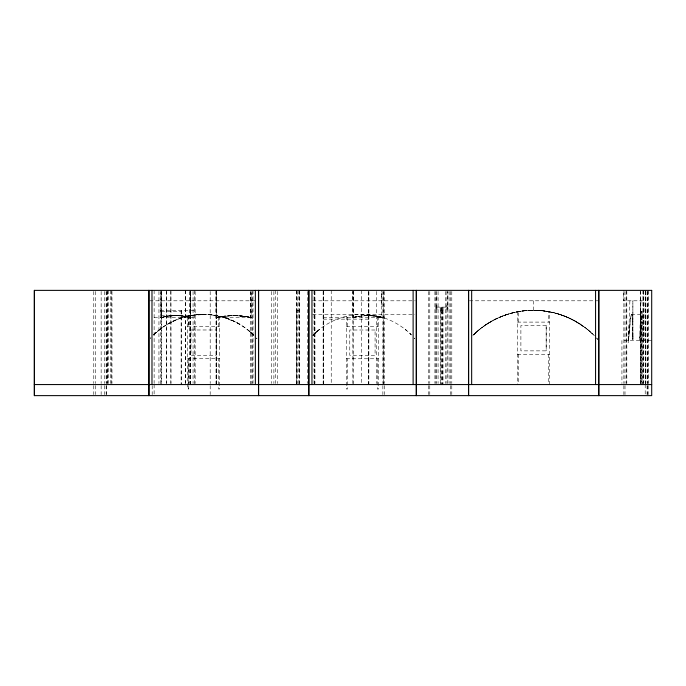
<?xml version="1.0" encoding="UTF-8"?>
<svg xmlns="http://www.w3.org/2000/svg" width="686" height="686" viewBox="0 0 686 686"><rect width="100%" height="100%" fill="white"/><g stroke="black" fill="none" stroke-linecap="round" stroke-linejoin="round"><path stroke-width="0.51" stroke-dasharray="3.43 2.57" d="M161.99 317.318L163.096 317.129L161.047 317.558L161.047 290.375M161.356 290.375L161.356 317.558A57.83 57.813 90 0 1 190.725 317.558L190.725 290.375M190.391 384.563L190.391 291.439M216.013 384.563L216.013 291.439M216.279 384.563L216.279 291.439M250.802 384.563L250.802 290.375M251.136 384.563L251.136 291.439M352.904 383.491L352.904 291.439M353.17 384.563L353.17 290.375M381.768 304.807L381.768 295.829M381.768 295.1L381.768 294.054M381.768 293.737L381.768 292.888M381.768 292.03L381.768 291.541M383.474 383.491L383.474 291.413M447.838 383.491L447.838 291.439L447.838 309.017L435.902 309.017L435.902 305.339M436.836 304.987L436.819 308.837M436.836 299.696L436.836 294.688M447.821 308.837L447.838 308.992A147.121 2.924 -90 0 0 446.903 309.017L446.903 305.339M632.878 319.29L632.886 308.717M632.895 335.746L632.886 340.316L632.869 339.673M628.573 339.681L628.53 340.316L628.608 338.052M628.53 340.316L629.885 300.802M640.973 300.802L639.618 340.316A126.224 3.584 -88.5 0 1 643.965 340.316L643.965 300.802L623.282 300.802L623.282 290.375M628.728 334.451L629.045 325.456M628.59 339.467L629.319 329.151M436.022 308.185L436.125 307.654A147.121 2.924 -90 0 1 436.622 307.654L436.716 308.185M447.023 308.185L447.126 307.654M150.26 338.421L150.8 337.941M150.423 338.224L150.937 337.658M313.073 335.343L313.914 334.485M313.039 335.257L313.493 334.914M313.459 334.828L313.999 334.399M153.527 335.077L154.05 334.562M313.879 334.399L314.334 334.065M313.965 334.322L314.42 333.988M473.451 334.828L474.077 334.331M153.836 334.648L154.83 333.808M473.554 334.725L474.18 334.228M314.394 333.902L314.934 333.482M154.187 334.305L154.659 333.971M474.069 334.228L474.695 333.739M314.977 333.447L315.449 332.993M474.172 334.125L474.798 333.636M315.011 333.302L315.534 332.916M154.624 333.893L155.139 333.516M154.796 333.722L155.799 332.907M474.686 333.636L475.218 333.25M474.789 333.542L475.321 333.156M315.423 332.916L315.877 332.599M315.509 332.839L315.972 332.521M155.405 333.267L156.065 332.667M475.201 333.147L475.732 332.77M475.304 333.053L475.844 332.676M316.023 332.358L316.512 332.024M475.724 332.667L476.153 332.384M316.066 332.316L316.598 331.947M475.827 332.573L476.255 332.29M155.765 332.821L156.245 332.504M476.144 332.29L477.002 331.63M156.031 332.581L156.511 332.264M476.247 332.195L476.684 331.913M316.486 331.947L317.112 331.492M156.211 332.427L156.519 332.144M316.64 331.801L317.292 331.329M476.676 331.818L477.104 331.535M476.993 331.535L477.645 331.072M477.096 331.441L477.533 331.166M317.172 331.329L317.652 331.021M317.352 331.175L317.832 330.866M477.473 331.115L478.125 330.661M477.636 330.978L478.399 330.429M157.3 331.475L158.157 330.849M317.721 330.866L318.561 330.249M157.48 331.321L158.346 330.695M478.065 330.609L479.06 329.88M317.901 330.712L318.476 330.326M478.502 330.24L479.72 329.34M318.45 330.249L319.213 329.717M318.536 330.172L319.119 329.795M158.415 330.541L159.195 330.009M479.162 329.692L480.277 328.894M319.093 329.717L319.676 329.34M158.878 330.155L159.949 329.4M479.823 329.151L480.612 328.62M480.269 328.8L480.843 328.448M159.641 329.554L163.199 327.016M480.612 328.534L481.178 328.182M480.835 328.354L481.401 328.011M481.512 327.831L482.43 327.231M481.743 327.659L482.661 327.059M161.604 328.148L159.984 329.331A70.975 70.958 89.9 0 1 247.157 329.349L247.92 329.949M483.013 326.716L484.179 325.961M483.244 326.545L484.059 326.047M484.179 325.876L484.65 325.636M484.419 325.713L485.722 324.898M484.65 325.541L485.122 325.301M485.131 325.215L485.602 324.984M485.602 324.898L486.203 324.581M486.082 324.572L486.683 324.264M486.563 324.255L488.14 323.329M487.051 323.938L488.629 323.02M491.613 321.262L485.662 324.898L487.652 323.638M488.509 323.02L489.118 322.72A85.579 85.561 -87 0 1 585.132 327.591L585.364 327.771M169.785 322.935L166.406 324.89L175.11 320.362M489.555 322.42C506.079 312.516 525.973 308.417 545.061 311.067M171.577 322.034L176.911 319.599M493.577 320.156C506.534 313.348 521.231 309.909 535.869 310.321M182.433 317.618L176.851 319.599L184.311 317.061M352.904 290.375L352.904 317.558L353.882 317.301M161.047 317.558L163.071 317.129M186.206 316.555L184.251 317.061L188.11 316.109M161.819 317.438L161.356 317.558A57.83 57.813 -89.7 0 1 176.036 315.654A57.83 57.813 -87.7 0 1 190.725 317.558L189.087 317.224L190.391 317.558L190.391 290.375M353.933 317.292L354.731 317.103M354.388 317.181L353.17 317.558L353.17 291.541M354.139 317.318L356.514 316.718M354.551 317.224L355.562 317.001M162.891 317.103L164.34 316.795M216.013 290.375L216.013 317.558L216.75 317.395M216.939 317.361L218.903 317.026M217.128 317.318L217.814 317.232M190.022 315.706L188.05 316.109L191.943 315.354M356.18 316.786L356.969 316.718M164.631 316.795L165.026 316.718A57.83 57.821 -89 0 1 187.038 316.718L189.062 317.146L186.961 316.76M218.191 317.103L220.052 316.821M218.971 316.958L220.189 316.795M219.949 316.786L232.863 315.663A80.759 80.742 89.4 0 1 250.802 317.558L250.802 292.073M220.112 316.76L224.425 316.195M197.757 314.634L191.883 315.354L205.56 314.42M168.344 316.135L162.865 317.112A57.641 57.538 20.6 0 1 175.925 315.654M195.81 314.823L201.65 314.42M195.75 314.823C211.305 313.065 227.366 316.7 240.683 324.898L237.305 322.952M199.643 314.497L203.605 314.394M528.889 310.406L542.712 310.784L554.005 312.799M149.651 300.802L257.533 300.802M312.602 300.802L415.322 300.802M469.387 300.794L598.646 300.802M436.373 307.122L447.375 307.122M160.327 310.604L194.455 310.604M296.301 310.604L299.448 310.604M443.087 310.604L440.626 310.604L440.626 383.508M161.287 311.547L181.224 311.547M640.793 311.581L642.293 311.581L642.268 384.563M296.369 312.079L299.448 312.079M440.884 312.181L443.019 312.181M312.696 314.394L414.859 314.394M631.386 314.394L642.465 314.394M211.279 314.823L222.839 317.069L235.512 322.043M161.047 315.654L190.725 315.654M365.501 315.689L366.401 315.689M369.171 315.689L370.243 315.689M188.736 315.98L188.736 326.502L188.753 315.98L187.467 315.98L187.467 388.962L188.753 388.962L188.753 358.744L188.736 388.962M242.184 316.135L251.136 317.558L251.136 290.375M154.093 317.558L195.141 317.558M216.013 317.558A80.759 80.742 89.9 0 1 250.802 317.558A80.759 80.742 88.7 0 0 216.013 317.558L251.136 317.558A81.042 81.034 87.6 0 0 216.279 317.558L216.279 290.375M323.286 317.558L384.28 317.558M323.26 319.136L368.828 319.136M517.415 322.103L549.666 322.103M640.793 322.103L642.293 322.103M640.87 325.576L642.216 325.576M187.467 326.502L219.717 326.502M346.301 326.536L378.552 326.536M190.948 329.983L216.244 329.983L216.227 355.271L190.948 355.271L190.965 329.983M651.7 340.316L621.928 340.316L621.928 383.508M640.87 350.863L642.216 350.863M517.415 354.345L549.666 354.345M640.793 354.345L642.293 354.345M187.467 358.744L219.717 358.744M346.301 358.769L378.552 358.769M203.545 314.394L211.339 314.823L207.455 314.505M538.116 310.406L547.291 311.401L556.235 313.382M183.093 316.135L186.712 316.718M378.149 316.718L381.768 317.558L381.768 290.375M562.82 315.491L556.295 313.382L567.108 317.198L575.383 321.28M565.041 316.315L573.419 320.173L585.698 328.028M577.441 322.437L583.16 326.227M585.355 327.848L586.376 328.56M585.698 328.114L586.264 328.465M247.037 329.349L248.015 330.026M586.376 328.645L586.942 329.006M586.487 328.731L587.165 329.177M405.229 329.434L405.992 329.966M587.053 329.177L587.833 329.726M587.267 329.357L588.048 329.906M405.786 329.889L406.909 330.729M248.461 330.481L249.421 331.184M248.555 330.558L249.61 331.338M588.159 330.086L589.145 330.824M588.922 330.729L589.574 331.192M249.67 331.492L250.381 332.007M589.454 331.192L590.852 332.324M589.566 331.287L590.535 332.041M250.304 332.05L251.05 332.607M250.664 332.367L251.145 332.684M590.526 332.127L591.272 332.701M251.016 332.684L251.762 333.25M251.11 332.761L251.582 333.087M591.366 332.89L592.035 333.516M591.469 332.984L592.009 333.499M251.985 333.456L252.465 333.911M252.079 333.662L252.551 333.996M592.284 333.645L593.244 334.562M409.439 333.096L410.117 333.636M252.517 334.082L252.988 334.416M252.602 334.159L253.597 335.008M410.245 333.756L410.931 334.425M410.134 333.756L411.437 334.931M253.125 334.665L253.683 335.094M594.042 335.471L594.265 335.574A85.579 85.561 -88.1 0 0 472.8 335.591M596.777 338.344L597.686 339.364M256.358 338.052L256.821 338.43M256.444 338.147L257.07 338.721M414.207 338.061L414.73 338.532M414.37 338.249L414.893 338.721M447.624 307.654L447.726 308.185M632.166 318.287L632.526 324.452M632.646 328.105L632.638 327.599M632.689 329.512L632.672 328.988M632.689 329.666L632.706 330.352M632.724 330.978L632.715 330.506M632.749 332.256L632.869 339.459M632.886 307.217L632.878 300.802L632.878 340.316M632.878 321.142L632.895 335.48M648.15 290.375L648.15 383.491M648.15 385.575L648.15 394.622M648.021 291.439L648.021 383.491M647.352 291.439L647.352 383.491M647.352 385.575L647.352 394.622M647.087 291.439L647.087 383.491M647.087 385.575L647.087 394.622M645.68 291.439L645.68 383.491M645.346 291.439L645.346 383.491M645.209 290.375L645.209 383.491M645.209 384.563L645.209 394.622M643.408 291.413L643.408 383.491M643.271 290.375L643.271 383.491M642.936 290.375L642.936 383.491M641.659 325.576L641.659 350.863M641.582 384.563L641.504 311.581L641.479 322.103M641.427 325.576L641.427 350.863M641.479 354.345L641.479 384.563M640.818 311.581L640.793 384.563M640.595 290.375L640.595 383.491M640.407 291.413L640.458 383.491M626.815 291.439L626.815 383.491M626.275 290.375L626.275 383.508M625.006 291.439L625.006 383.491M625.006 385.575L625.006 394.622M623.866 291.439L623.866 383.491M623.866 385.575L623.866 394.622M549.649 384.563L549.666 311.581L548.38 311.581L548.38 322.103M548.397 354.345L548.38 384.563M546.167 325.576L546.167 350.863M533.545 300.802L533.545 310.286M518.676 322.103L518.693 311.581L517.415 311.581L517.415 384.563M518.693 354.345L518.676 384.563M451.791 291.439L451.791 383.491M451.791 385.575L451.791 394.622M450.453 291.439L450.453 383.491M450.453 385.575L450.453 394.622M449.116 291.439L449.116 383.491M446.903 291.404L446.903 383.491M445.634 291.439L445.634 383.491M443.019 310.604L443.019 384.563M442.933 307.122L442.933 310.604M442.419 310.604L442.419 384.563M442.153 310.604L442.153 384.563M441.998 307.122L441.998 310.604M441.638 307.122L441.638 310.604M441.484 310.604L441.484 384.563M440.884 310.604L440.884 384.563M440.781 307.122L440.781 310.604M438.071 291.439L438.071 383.491M436.733 291.439L436.733 383.491M435.867 291.439L435.867 383.491M434.924 291.439L434.924 383.491M429.779 291.439L429.779 383.491M429.779 385.575L429.779 394.622M428.304 291.439L428.304 383.491M428.304 385.575L428.304 394.622M384.28 291.439L384.28 383.491M384.28 385.575L384.28 394.622M383.474 291.704L383.474 302.26M383.474 303.967L383.474 384.563M382.874 291.439L382.874 383.491M382.874 385.575L382.874 394.622M377.274 326.536L377.291 316.014L378.552 316.014L378.535 388.996L377.274 388.996L377.291 358.769M376.588 291.439L376.588 383.491M368.828 384.563L368.828 290.375L368.785 383.508M368.622 291.439L368.622 383.491M361.265 290.375L361.265 317.558M361.265 319.136L361.265 384.563M347.562 326.536L347.588 316.014L346.301 316.014L346.301 388.996L347.588 388.996L347.588 358.769M331.227 290.375L331.227 317.558M331.227 319.136L331.227 384.563M323.466 291.439L323.466 383.491M323.286 290.375L323.329 384.563M323.132 291.439L323.132 383.491M314.968 291.439L314.968 383.491M314.702 291.439L314.702 383.491M314.231 291.439L314.231 383.491M314.034 290.375L314.034 383.491M307.671 291.439L307.671 383.491M299.645 291.439L299.645 383.491M299.448 290.375L299.448 384.563M298.839 290.375L298.839 384.563M297.107 291.439L297.107 383.491M296.901 290.375L296.901 384.563M296.369 310.604L296.369 383.508M296.301 290.375L296.301 384.563M277.633 291.439L277.633 383.491M275.36 290.375L275.36 383.491M273.885 291.439L273.885 383.491M271.476 291.439L271.476 383.491M253.014 290.375L253.014 383.491M252.748 291.439L252.748 383.491M218.44 326.502L218.457 315.98L219.717 315.98L219.7 388.962L218.44 388.962L218.457 358.744M216.613 291.439L216.613 383.491M216.416 290.375L216.416 383.491M210.19 291.439L210.19 383.491M210.19 385.575L210.19 394.622M195.141 291.439L195.141 383.491M194.455 290.375L194.43 384.563M193.066 291.439L193.066 383.491M190.725 291.439L190.725 384.563M190.125 291.439L190.125 383.491M189.722 291.439L189.722 383.491M185.64 290.375L185.64 383.491M185.572 290.375L185.572 383.491M181.224 310.604L181.224 384.563M181.155 310.604L181.155 384.563M170.917 291.439L170.986 383.491M170.857 290.375L170.857 383.491M166.707 291.439L166.707 383.491M166.372 290.375L166.372 383.491M161.356 291.439L161.356 384.563L161.287 310.604M161.047 292.073L161.047 315.86M160.353 290.375L160.327 384.563M158.946 291.439L158.946 383.491M154.127 290.375L154.127 383.491M154.127 384.563L154.127 394.622M152.189 385.575L152.189 394.622M111.981 291.439L111.981 383.491M111.707 290.375L111.707 383.491M110.437 290.375L110.437 383.491M108.499 290.375L108.499 383.491M107.625 290.375L107.625 383.491M107.29 291.439L107.29 383.491M106.287 291.439L106.287 383.491M106.287 385.575L106.287 394.622M106.159 291.439L106.159 383.491M106.159 385.575L106.159 394.622M104.615 291.439L104.615 383.491M104.615 385.575L104.615 394.622M101.142 291.439L101.142 383.491M101.142 385.575L101.142 394.622M95.723 291.439L95.723 383.491M95.723 385.575L95.723 394.622M93.776 291.439L93.776 383.491M93.776 385.575L93.776 394.622M175.719 315.663A57.641 57.53 19.6 0 1 190.391 317.558M216.279 317.558A81.042 81.034 89.8 0 1 251.136 317.558M352.904 317.558A56.861 56.355 90 0 1 378.269 316.743M367.336 315.654A56.861 56.346 -90 0 1 381.768 317.558M153.57 334.914A70.975 70.958 90 0 1 254.112 335.651M312.645 335.668A68.737 68.703 90 0 1 411.308 334.922M628.522 342.837A126.224 3.499 -88.4 0 1 632.921 339.476M629.276 333.267A126.224 3.687 -88.4 0 1 632.243 315.766M596.486 337.906A85.579 85.561 -88.1 0 1 597.918 339.501M489.007 322.72A85.579 85.561 -87 0 1 585.012 327.591M546.185 325.576L520.888 325.576L520.888 350.863L546.185 350.863L546.185 325.576M375.079 330.009L349.774 330.009L349.774 355.297L375.079 355.297L375.079 330.009M379.735 316.726L379.675 316.718A62.975 62.22 90 0 0 353.17 317.558A62.975 62.22 -90 0 1 383.474 317.558L379.787 316.735"/><path stroke-width="1.03" d="M34.3 384.563L651.7 384.563M598.844 290.375L598.844 395.625M598.715 290.375L598.715 395.625M595.568 290.375L595.568 384.563M471.659 290.375L471.659 384.563M468.649 290.375L468.649 395.625M468.512 290.375L468.512 395.625M416.393 290.375L416.393 395.625M416.265 290.375L416.265 395.625M413.118 290.375L413.118 384.563M311.959 290.375L311.959 384.563M308.88 290.375L308.88 395.625M308.743 290.375L308.743 395.625M258.631 290.375L258.631 395.625M258.502 290.375L258.502 395.625M255.355 290.375L255.355 384.563M151.983 290.375L151.983 384.563M148.973 290.375L148.973 395.625M148.845 290.375L148.845 395.625M34.437 290.375L34.437 395.625M651.7 290.375L34.3 290.375L34.3 395.625L651.7 395.625L651.7 290.375"/></g></svg>
